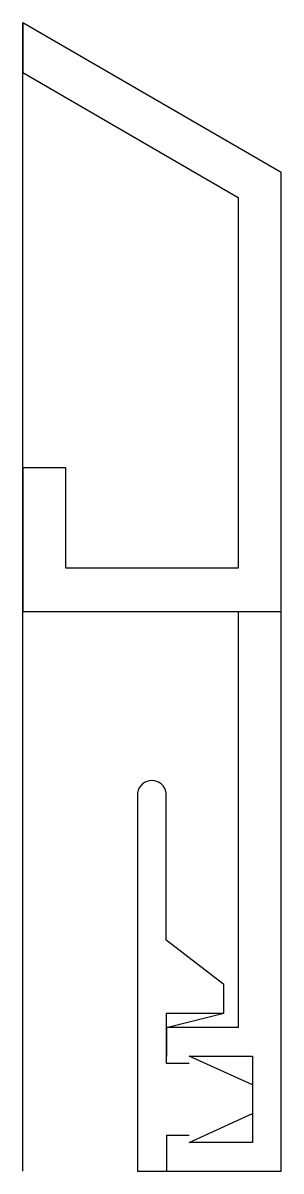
# Model space of a CAD drawing. Extents: x 0 to 9, y -19.5 to 20.5.
import ezdxf

# ---------------------------------------------------------------- set-up
doc = ezdxf.new("R2010")
doc.units = 0
doc.layers.get('0').update_dxf_attribs({"linetype": 'CONTINUOUS'})

msp = doc.modelspace()

# ---------------------------------------------------------------- linework, layer by layer
at = {"linetype": 'CONTINUOUS'}
for p, q in [((0, -19.5), (0, 20.5)), ((9, 15.29), (0, 20.5)), ((0, 20.5), (0, 18.77)), ((9, 15.29), (0, 20.5)), ((0, 20.5), (0, 18.77)), ((9, 15.29), (0, 20.5)), ((0, 20.5), (0, 18.77)), ((0, 18.77), (7.5, 14.42)), ((0, 18.77), (7.5, 14.42)), ((0, 18.77), (7.5, 14.42)), ((9, -19.5), (9, 15.29)), ((9, -19.5), (9, 15.29)), ((9, -19.5), (9, 15.29)), ((7.5, 14.42), (7.5, 1.5)), ((7.5, 14.42), (7.5, 1.5)), ((7.5, 14.42), (7.5, 1.5)), ((1.5, 5), (0, 5)), ((0, 5), (0, 0)), ((1.5, 5), (0, 5)), ((0, 5), (0, 0)), ((1.5, 5), (0, 5)), ((0, 5), (0, 0)), ((1.5, 1.5), (1.5, 5)), ((1.5, 1.5), (1.5, 5)), ((1.5, 1.5), (1.5, 5)), ((7.5, 1.5), (1.5, 1.5)), ((7.5, 1.5), (1.5, 1.5)), ((7.5, 1.5), (1.5, 1.5)), ((0, 0), (9, 0)), ((0, 0), (7.5, 0)), ((0, 0), (7.5, 0)), ((0, 0), (7.5, 0)), ((7.5, 0), (7.5, -14.5)), ((7.5, 0), (7.5, -14.5)), ((7.5, 0), (7.5, -14.5)), ((4, -6.32), (4, -19.5)), ((4, -6.32), (4, -19.5)), ((4, -6.32), (4, -19.5)), ((4.99, -11.46), (4.99, -6.32)), ((4.99, -11.46), (4.99, -6.32)), ((4.99, -11.46), (4.99, -6.32)), ((7, -13), (4.99, -11.46)), ((7, -13), (4.99, -11.46)), ((7, -13), (4.99, -11.46)), ((7, -14), (7, -13)), ((7, -14), (7, -13)), ((7, -14), (7, -13)), ((5, -14.5), (7, -14)), ((5, -14.5), (7, -14)), ((5, -14), (7, -14)), ((5, -15.75), (5, -14)), ((7.5, -14.5), (5, -14.5)), ((7.5, -14.5), (5, -14.5)), ((7.5, -14.5), (5, -14.5)), ((5, -14.5), (5, -15.5)), ((5.8, -15.5), (8, -15.5)), ((8, -16.5), (5.8, -15.5)), ((5.8, -15.5), (8, -15.5)), ((8, -16.5), (5.8, -15.5)), ((8, -15.5), (8, -16.5)), ((8, -15.5), (8, -18.5)), ((5.8, -15.75), (5, -15.75)), ((5.8, -18.5), (8, -17.5)), ((5.8, -18.5), (8, -17.5)), ((8, -17.5), (8, -18.5)), ((5, -18.25), (5, -19.5)), ((5, -18.25), (5.8, -18.25)), ((8, -18.5), (5.8, -18.5)), ((8, -18.5), (5.8, -18.5)), ((4, -19.5), (5, -19.5)), ((4, -19.5), (5, -19.5)), ((4, -19.5), (5, -19.5)), ((5, -19.5), (9, -19.5)), ((5, -19.5), (9, -19.5)), ((5, -19.5), (9, -19.5))]:
    msp.add_line(p, q, dxfattribs=at)
msp.add_arc((4.495, -6.391), 0.5, 8.1096, 171.8904, dxfattribs=at)
msp.add_arc((4.495, -6.391), 0.5, 8.1096, 171.8904, dxfattribs=at)
msp.add_arc((4.495, -6.391), 0.5, 8.1096, 171.8904, dxfattribs=at)

doc.saveas('drawing.dxf')
